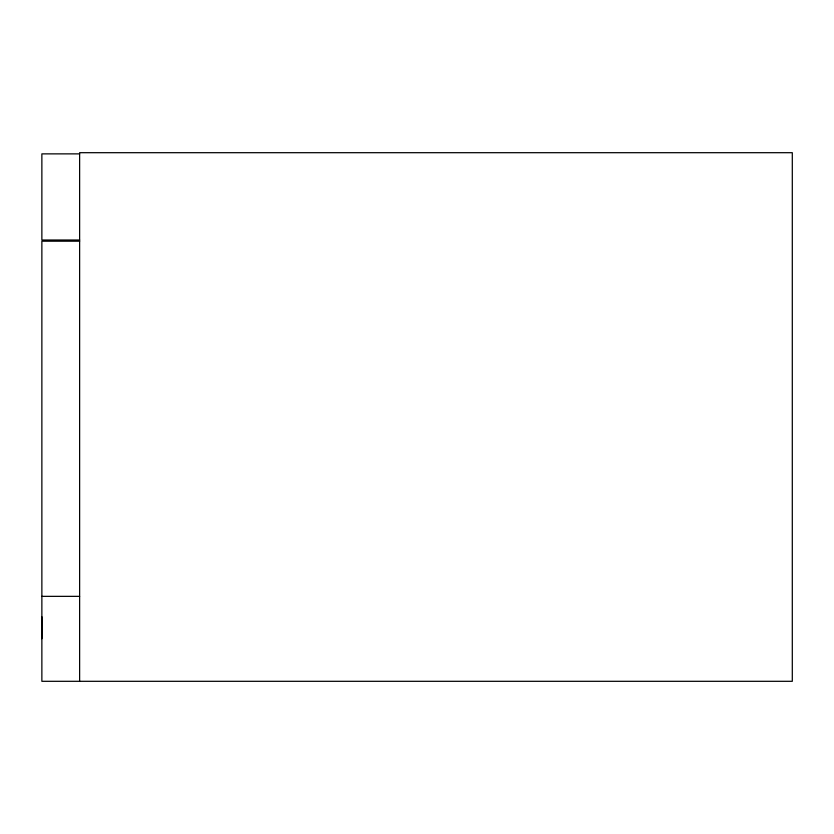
<?xml version="1.0" encoding="UTF-8"?>
<svg xmlns="http://www.w3.org/2000/svg" width="834" height="834" viewBox="0 0 834 834"><rect width="100%" height="100%" fill="white"/><g stroke="black" fill="none" stroke-linecap="round" stroke-linejoin="round"><path stroke-width="1.25" d="M79.626 153.873L41.867 153.873L41.867 240.015L79.626 240.015M79.626 241.193L41.867 241.193L41.867 681.305L792.3 681.305L792.3 152.695L79.626 152.695L79.626 681.305M41.867 596.352L79.626 596.352M41.867 616.753L41.867 638.74"/></g></svg>
